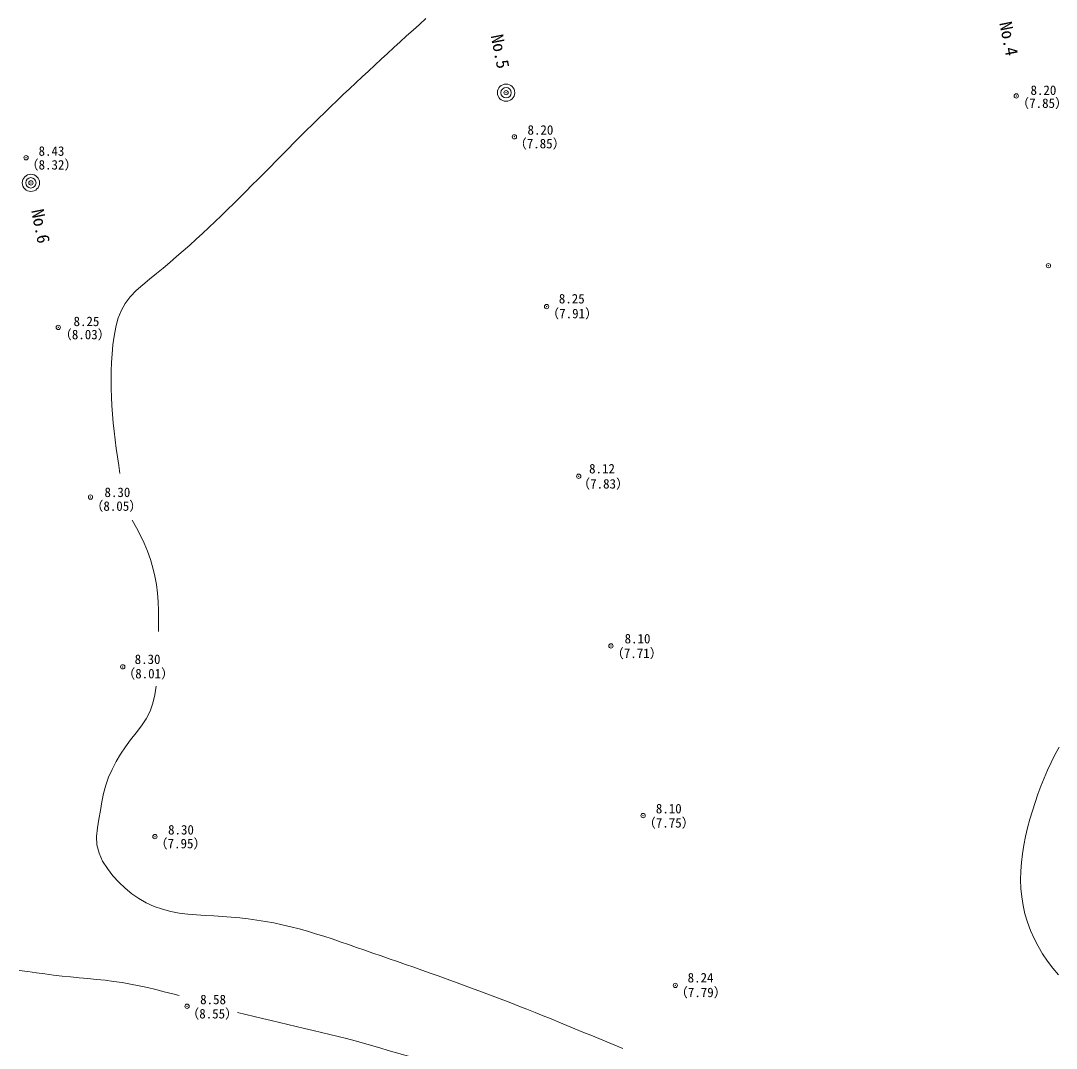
# Model space of a CAD drawing. Units: millimetres, scale not verified. Extents: x 27127 to 381529, y 17188 to 284000.
# Drawn here: x 162627 to 222595, y 69026 to 128516 of the extents above; entities that cross this region are included whole.
import ezdxf
from ezdxf.enums import TextEntityAlignment as Align

# ---------------------------------------------------------------- set-up
doc = ezdxf.new("R2010")
doc.units = ezdxf.units.MM
doc.header["$LTSCALE"] = 500
doc.header["$PDMODE"] = 32
doc.header["$PDSIZE"] = 250
doc.layers.add('0-0通り芯', color=4, linetype='Continuous', lineweight=13)
doc.styles.add('ＭＳ ゴシック', font='')
doc.styles.get('ＭＳ ゴシック').set_extended_font_data('MS Gothic')

msp = doc.modelspace()

# ---------------------------------------------------------------- linework, layer by layer
at = {"layer": '0-0通り芯', "color": 3}
for points in [[(186092.9, 128639.7), (185720.2, 128304.4), (185348.1, 127968.8), (184976.6, 127632.7), (184605.7, 127296.1), (184235.5, 126959.1), (183866.2, 126621.4), (183497.7, 126283.1), (183130.1, 125944.2), (182763.4, 125604.6), (182397.9, 125264.1), (182033.4, 124922.9), (181670.2, 124580.9), (181308.2, 124237.9), (180947.5, 123894), (180588.2, 123549.1), (180230.3, 123203.1), (179874, 122856), (179519.2, 122507.8), (179166, 122158.5), (178814.3, 121808.1), (178463.7, 121456.8), (178114, 121104.9), (177764.8, 120752.4), (177416, 120399.7), (177067.3, 120046.8), (176718.3, 119693.9), (176368.8, 119341.2), (176018.6, 118989), (175667.3, 118637.3), (175314.7, 118286.4), (174960.5, 117936.4), (174604.5, 117587.5), (174246.3, 117239.9), (173885.7, 116893.8), (173522.5, 116549.3), (173156.2, 116206.7), (172786.8, 115866.1), (172413.8, 115527.7), (172037.1, 115191.6), (171656.4, 114858.1), (171271.3, 114527.4), (170881.6, 114199.5), (170487, 113874.7), (170087.7, 113552.9), (169691.5, 113229.1), (169313.5, 112893.3), (168969.2, 112535.5), (168674, 112145.6), (168439.4, 111716.5), (168260.4, 111253.8), (168127.7, 110766.1), (168032, 110262.3), (167964, 109750.9), (167915, 109240.1), (167881.2, 108732.6), (167861.7, 108227.9), (167855.5, 107725.7), (167861.5, 107225.7), (167878.9, 106727.4), (167906.5, 106230.6), (167943.4, 105734.8), (167988.5, 105239.8), (168041, 104745), (168099.8, 104250.3), (168163.8, 103755.3), (168231.8, 103260), (168302.4, 102764.5), (168369.9, 102298.8)], [(169089.9, 99598.7), (169329.6, 99159.7), (169561.5, 98716.7), (169777.8, 98265.7), (169971.4, 97803.6), (170139.8, 97330.9), (170281.9, 96849.7), (170396.4, 96361.9), (170482.4, 95869.6), (170541.4, 95374), (170578.1, 94875.9), (170597.5, 94375.9), (170604.7, 93874.4), (170604.7, 93372), (170603.7, 93148.9)], [(170470, 89998.3), (170388.9, 89496.4), (170281.6, 89006.5), (170121.9, 88540.4), (169893.8, 88105.3), (169613.6, 87692.8), (169304.6, 87291.3), (168989.9, 86889.3), (168688.8, 86477.5), (168407.5, 86054.4), (168149.6, 85620.1), (167918.6, 85174.8), (167718.1, 84718.5), (167551.7, 84251.5), (167421.8, 83773.8), (167321.6, 83287), (167238.4, 82793.1), (167159.2, 82294.2), (167076.6, 81792.7), (167021.5, 81293.6), (167042, 80802.6), (167164.3, 80325.1), (167372.4, 79865.4), (167645.6, 79427.8), (167962.9, 79016.5), (168305.2, 78635.8), (168667.3, 78287.5), (169052.2, 77972.7), (169463.3, 77692.3), (169900.5, 77447.4), (170358.7, 77239.9), (170832.2, 77071.5), (171315.4, 76943.6), (171805.4, 76852), (172300.6, 76788.8), (172799.7, 76746.1), (173301.3, 76715.9), (173804, 76690.2), (174306.5, 76661.2), (174807.7, 76623.2), (175307.4, 76575.6), (175805.3, 76517.8), (176301.3, 76449.7), (176795.1, 76370.8), (177286.5, 76280.8), (177775.4, 76179.3), (178261.6, 76066.1), (178744.8, 75941.1), (179225.6, 75805.7), (179704.1, 75661.5), (180180.9, 75510.2), (180656.2, 75353.4), (181130.6, 75192.6), (181604.3, 75029.7), (182077.8, 74866.1), (182551.1, 74702.5), (183024.4, 74538.9), (183497.4, 74375.1), (183970.3, 74211.1), (184442.9, 74046.7), (184915.3, 73881.9), (185387.3, 73716.5), (185859, 73550.4), (186330.4, 73383.5), (186801.3, 73215.8), (187271.7, 73047.1), (187741.7, 72877.3), (188211.2, 72706.3), (188680.1, 72534), (189148.4, 72360.3), (189616.1, 72185.2), (190083.2, 72008.4), (190549.5, 71829.9), (191015.2, 71649.7), (191480.2, 71467.8), (191944.5, 71284.4), (192408.4, 71099.5), (192871.8, 70913.5), (193334.8, 70726.2), (193797.5, 70538), (194259.8, 70348.8), (194721.9, 70158.9), (195183.9, 69968.4), (195645.7, 69777.3), (196107.5, 69585.8), (196569.4, 69394.1), (197031.2, 69202.2), (197493.3, 69010.4)], [(222716.3, 73272.9), (222388.9, 73663.1), (222082.4, 74071.4), (221798.7, 74496.1), (221539.4, 74935.4), (221306.2, 75387.8), (221101, 75851.6), (220925.4, 76325), (220781.2, 76806.4), (220670.1, 77294.1), (220592.7, 77786.7), (220547, 78283.2), (220531, 78782.6), (220542.5, 79284.1), (220579.2, 79786.8), (220639.2, 80289.6), (220720.1, 80791.6), (220819.8, 81292.1), (220936.2, 81789.9), (221067.1, 82284.3), (221210.4, 82774.2), (221363.9, 83258.8), (221526.4, 83737.2), (221699.1, 84209.1), (221883.2, 84673.9), (222079.9, 85131.2), (222290.6, 85580.7), (222516.4, 86021.8), (222756.8, 86455.1)], [(162542.4, 73537.8), (163037.1, 73464.9), (163532.2, 73395.2), (164027.8, 73329), (164523.9, 73266.9), (165020.8, 73209.3), (165518.4, 73156.5), (166016.6, 73108.2), (166515.1, 73061.6), (167013.3, 73013.6), (167510.6, 72961.1), (168006.7, 72901), (168500.9, 72830.2), (168992.8, 72746), (169482.6, 72648.8), (169970.6, 72541), (170457.1, 72424.8), (170942.6, 72302.4), (171427.5, 72176), (171803.6, 72076.5)], [(175180.4, 71106.3), (175666.1, 70987.8), (176151.9, 70869.5), (176637.7, 70751.4), (177123.6, 70633.8), (177609.7, 70516.7), (178096.1, 70400.4), (178582.6, 70285), (179069.5, 70170.5), (179556.5, 70056.5), (180043.5, 69942.2), (180530.1, 69826.5), (181016, 69708.4), (181501.1, 69587.1), (181985, 69461.5), (182467.5, 69330.8), (182948.2, 69193.9), (183427.6, 69051.7), (183906.3, 68907.2), (184385.2, 68763.6), (184865.1, 68623.1), (185345.7, 68485.3), (185691.9, 68386.9)]]:
    msp.add_lwpolyline(points, dxfattribs=at)
at = {"layer": '0-0通り芯', "color": 5}
for centre, radius in [((190732.4, 124350.5), 500), ((190732.4, 124350.5), 300), ((163216.2, 119130.2), 500), ((163216.2, 119130.2), 300)]:
    msp.add_circle(centre, radius, dxfattribs=at)
at = {"layer": '0-0通り芯', "color": 7}
for p in [(190732.4, 124350.5), (220278.8, 124159.6), (191217.2, 121794.2), (162940.4, 120583.8), (163216.2, 119130.2), (222142.7, 114334.9), (193080.7, 111969.4), (164804.4, 110759.1), (194944.1, 102144.6), (166668.3, 100934.3), (196807.6, 92319.7), (168532.3, 91109.6), (198671, 82494.9), (170396.2, 81284.8), (200534.5, 72670), (172260.1, 71460.1)]:
    msp.add_point(p, dxfattribs=at)

# ---------------------------------------------------------------- texts
at = {"layer": '0-0通り芯', "color": 7, "style": 'ＭＳ ゴシック'}
for s, p in [('No.4', (219076.6, 128339.2)), ('No.5', (189620.3, 127599.3)), ('No.6', (163014.3, 117486))]:
    msp.add_text(s, height=733.1, rotation=281.31, dxfattribs=at).set_placement(p, align=Align.BOTTOM_LEFT)
at = {"layer": '0-0通り芯', "color": 2, "style": 'ＭＳ ゴシック'}
for s, p in [('8.20', (221101.6, 124054.8)), ('（7.85）', (220275.4, 123302.8)), ('8.20', (191974.2, 121753.6)), ('（7.85）', (191182.7, 120962.1)), ('8.43', (163660.4, 120531.2)), ('（8.32）', (162912.3, 119736)), ('8.25', (193788.5, 111983.2)), ('（7.91）', (193060.2, 111125.2)), ('8.25', (165686, 110671)), ('（8.03）', (164838.7, 109909.9)), ('8.12', (195540.1, 102142)), ('（7.83）', (194852.8, 101267.3)), ('8.30', (167477.4, 100775.1)), ('（8.05）', (166664.9, 99978)), ('8.10', (197596.9, 92301.9)), ('8.30', (169225.8, 91109.7)), ('（7.71）', (196801.2, 91455.4)), ('（8.01）', (168507.8, 90276.8)), ('8.10', (199405.1, 82461.1)), ('（7.75）', (198656.7, 81637)), ('8.30', (171159.8, 81238.4)), ('（7.95）', (170383.8, 80440.3)), ('8.24', (201246.7, 72672.9)), ('（7.79）', (200509.8, 71822.6)), ('8.58', (173017.4, 71411.6)), ('（8.55）', (172216.2, 70588.5))]:
    msp.add_text(s, height=549.9, dxfattribs=at).set_placement(p, align=Align.BOTTOM_LEFT)

doc.saveas('drawing.dxf')
